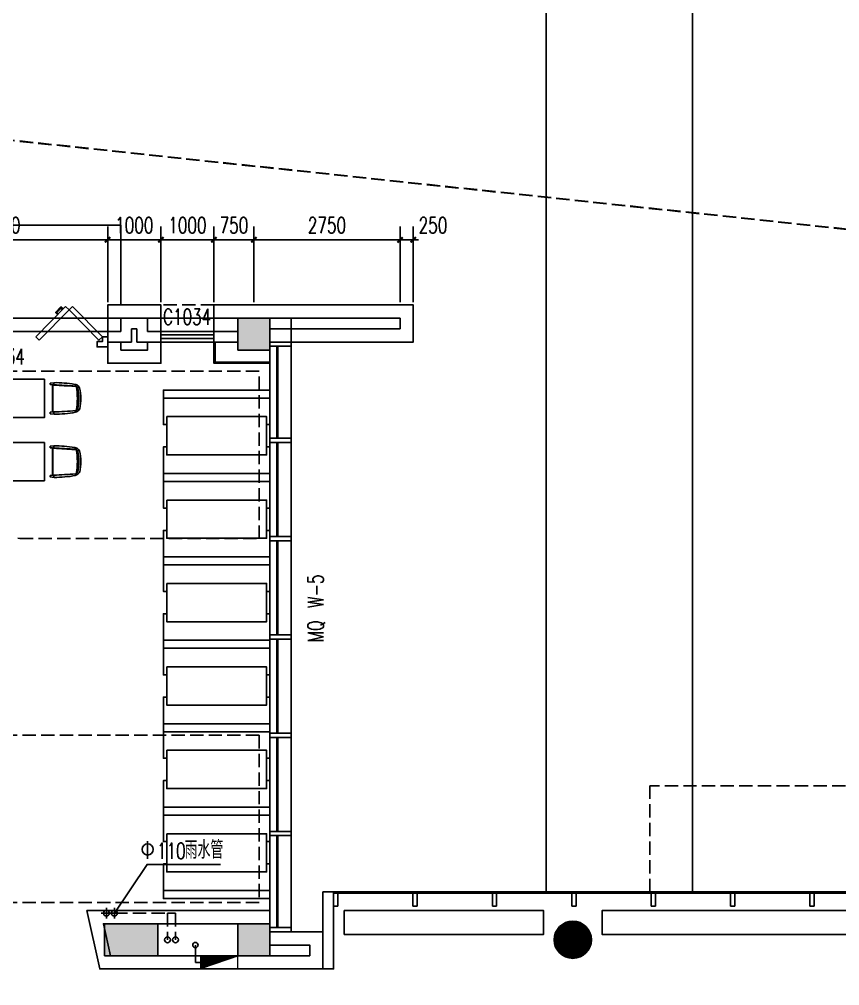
# Model space of a CAD drawing. Header units: inches. Extents: x -97096 to 280004, y -37912 to 97116.
# Drawn here: x -17912 to -2479, y 47436 to 65625 of the extents above; entities that cross this region are included whole.
import ezdxf

# ---------------------------------------------------------------- set-up
doc = ezdxf.new("R2010")
doc.units = ezdxf.units.IN
doc.header["$LTSCALE"] = 1000
doc.header["$MEASUREMENT"] = 0
doc.linetypes.add('DASH', pattern=[0.35, 0.25, -0.1])
for name, color, linetype in [('3T_BAR', 7, 'Continuous'), ('an-furniture', 253, 'Continuous'), ('COLUMN', 2, 'Continuous'), ('CURTWALL', 4, 'Continuous'), ('DIM_SYMB', 3, 'Continuous'), ('PIPE', 3, 'Continuous'), ('PUB_DIM', 3, 'Continuous'), ('PUB_HATCH', 253, 'Continuous'), ('PUB_TEXT', 7, 'Continuous'), ('RAIL', 163, 'Continuous'), ('S-XP', 1, 'Continuous'), ('S-XP-LG', 32, 'Continuous'), ('SEE', 5, 'Continuous'), ('SLAB', 60, 'Continuous'), ('STAIR', 3, 'Continuous'), ('SURFACE', 6, 'Continuous'), ('SURFACE-CEILING', 52, 'Continuous'), ('SURFACE-INT', 62, 'Continuous'), ('WALL', 2, 'Continuous'), ('WINDOW', 4, 'Continuous'), ('WINDOW_TEXT', 7, 'Continuous')]:
    doc.layers.add(name, color=color, linetype=linetype)
doc.layers.add('S-XIAO', color=30, linetype='Continuous', lineweight=5)
doc.styles.add('_TCH_DIM', font='SIMPLEX', dxfattribs={"bigfont": 'GBCBIG'})
doc.styles.add('_TCH_DIM_T3', font='SIMPLEX', dxfattribs={"width": 0.705882, "bigfont": 'GBCBIG'})
doc.styles.add('_TCH_WINDOW', font='SIMPLEX', dxfattribs={"bigfont": 'GBCBIG'})
doc.dimstyles.new('_TCH_ARCH&&100', dxfattribs={"dimtxt": 297.5, "dimasz": 100, "dimexe": 250, "dimexo": 300, "dimgap": 126.25, "dimtad": 1, "dimdec": 0, "dimzin": 0, "dimdsep": 46, "dimtxsty": '_TCH_DIM_T3', "dimblk": 'ARCHTICK', "dimcen": 0.09, "dimclrt": 7, "dimazin": 2, "dimtfac": 1, "dimtdec": 0, "dimtix": 1, "dimtmove": 2, "dimatfit": 3, "dimfxl": 1, "dimtolj": 1, "dimtzin": 0, "dimarcsym": 0})

# ---------------------------------------------------------------- blocks, each defined once
blk = doc.blocks.new('A$C08252DC2')
at = {"layer": 'an-furniture'}
for points in [[(-288, 42), (-262, 42), (-256, 0), (256, 0), (262, 42), (288, 42), (297, -36, -0.045162), (262, -431, -0.189794), (198, -513, -0.123647), (-200, -512, -0.058863), (-236, -484, -0.18906), (-264, -423, -0.048279), (-296, -24), (-288, 42)], [(256, -5), (-256, -5), (-254, -7, -0.037702), (-251, -29, -0.000554), (-228, -417, -0.037328), (-229, -445, -4.064495)], [(-254, -24, 0.013306), (-231, -435, 0.333077), (-194, -476)], [(194, -476, 0.332939), (231, -435, 0.013306), (254, -24)], [(254, -24, -0.013306), (231, -435, -0.333077), (194, -476)]]:
    blk.add_lwpolyline(points, format="xyb", dxfattribs=at)
for points in [[(-256, 0), (-254, -24)], [(256, 0), (254, -24)], [(-296, -24), (-254, -24)], [(296, -24), (254, -24)]]:
    blk.add_lwpolyline(points, dxfattribs=at)
for centre, radius, start, end in [((0, 824), 1293, 259.8763, 280.1182), ((0, 824), 1302, 260.2198, 279.7742), ((0, 336), 835, 256.5336, 283.4594)]:
    blk.add_arc(centre, radius, start, end, dxfattribs=at)
blk = doc.blocks.new('xiao1')
at = {"layer": 'S-XIAO', "linetype": 'Continuous'}
h = blk.add_hatch(dxfattribs=at)
h.set_pattern_fill('ANSI31', color=256, scale=10, angle=50.7991, style=0)
h.set_pattern_definition([(303.65423114, (388979.3095, -60193.9407), (1.0404963449, 0.692724589), [])])
h.paths.add_polyline_path([(-347652, 932668), (-346952, 932668), (-346952, 932908)])
blk.add_lwpolyline([(-347652, 932668), (-346952, 932668), (-346952, 932908), (-347652, 932908)], close=True, dxfattribs=at)
at = {"layer": 'S-XP'}
for p, q in [((-346952, 932788), (-346852, 932788)), ((-346852, 932788), (-346852, 932458))]:
    blk.add_line(p, q, dxfattribs=at)
at = {"layer": 'S-XP', "linetype": 'Continuous', "ltscale": 2}
blk.add_line((-346852, 932458), (-346852, 932788), dxfattribs=at)
at = {"layer": 'S-XP-LG'}
blk.add_circle((-346852, 932458), 50, dxfattribs=at)
blk = doc.blocks.new('PIPE-110')
for p, q in [((86987.5, -205523.5), (87187.5, -205523.5)), ((87087.5, -205623.5), (87087.5, -205423.5))]:
    blk.add_line(p, q)
blk.add_circle((87087.5, -205523.5), 55)
blk = doc.blocks.new('PIPE-12F')
at = {"layer": 'DIM_SYMB'}
blk.add_lwpolyline([(27810, -195994), (26427, -195994), (25812, -196913)], dxfattribs=at)
blk.add_lwpolyline([(25812, -196913, 1), (25812, -196913, 1)], format="xyb", close=True, dxfattribs=at)
at = {"layer": 'PUB_TEXT'}
blk.add_line((26438, -195556), (26438, -195889), dxfattribs=at)
blk.add_circle((26438, -195714), 105, dxfattribs=at)
at = {"layer": 'PIPE', "rotation": 179.999999999999}
for p in [(112749, -402437), (112899, -402437)]:
    blk.add_blockref('PIPE-110', p, dxfattribs=at)
at = {"layer": 'PUB_TEXT', "style": '_TCH_DIM'}
blk.add_text('雨水管', height=337.6, dxfattribs=at).set_placement((27133, -195889))
at = {"layer": 'PUB_TEXT', "style": '_TCH_DIM', "width": 0.705882}
blk.add_text('110', height=297.5, dxfattribs=at).set_placement((26613, -195889))
blk = doc.blocks.new('_ArchTick')
at = {"color": 0, "linetype": 'ByBlock', "const_width": 0.4}
blk.add_lwpolyline([(-0.5, -0.5), (0.5, 0.5)], dxfattribs=at)
blk = doc.blocks.new('*D401')
at = {"layer": 'Defpoints', "color": 0, "transparency": 16777216}
for p in [(-16250, 61475), (-20250, 60000), (-16250, 60000)]:
    blk.add_point(p, dxfattribs=at)
at = {"layer": 'PUB_DIM', "color": 0, "lineweight": -2, "transparency": 16777216}
for p, q in [((-20250, 60300), (-20250, 61725)), ((-16250, 60300), (-16250, 61725)), ((-20250, 61475), (-16250, 61475))]:
    blk.add_line(p, q, dxfattribs=at)
at = {"layer": 'PUB_DIM', "color": 0, "lineweight": -2, "transparency": 16777216, "xscale": 100, "yscale": 100, "zscale": 100, "rotation": 180}
blk.add_blockref('_ArchTick', (-20250, 61475), dxfattribs=at)
at = {"layer": 'PUB_DIM', "color": 0, "lineweight": -2, "transparency": 16777216, "xscale": 100, "yscale": 100, "zscale": 100}
blk.add_blockref('_ArchTick', (-16250, 61475), dxfattribs=at)
at = {"layer": 'PUB_DIM', "color": 7, "transparency": 16777216, "insert": (-18250, 61750), "char_height": 297.5, "attachment_point": 5, "style": '_TCH_DIM_T3'}
blk.add_mtext('\\A1;4000', dxfattribs=at)
blk = doc.blocks.new('*D402')
at = {"layer": 'Defpoints', "color": 0, "transparency": 16777216}
for p in [(-15250, 61475), (-16250, 60000), (-15250, 60000)]:
    blk.add_point(p, dxfattribs=at)
at = {"layer": 'PUB_DIM', "color": 0, "lineweight": -2, "transparency": 16777216}
for p, q in [((-16250, 60300), (-16250, 61725)), ((-15250, 60300), (-15250, 61725)), ((-16250, 61475), (-15250, 61475))]:
    blk.add_line(p, q, dxfattribs=at)
at = {"layer": 'PUB_DIM', "color": 0, "lineweight": -2, "transparency": 16777216, "xscale": 100, "yscale": 100, "zscale": 100, "rotation": 180}
blk.add_blockref('_ArchTick', (-16250, 61475), dxfattribs=at)
at = {"layer": 'PUB_DIM', "color": 0, "lineweight": -2, "transparency": 16777216, "xscale": 100, "yscale": 100, "zscale": 100}
blk.add_blockref('_ArchTick', (-15250, 61475), dxfattribs=at)
at = {"layer": 'PUB_DIM', "color": 7, "transparency": 16777216, "insert": (-15750, 61750), "char_height": 297.5, "attachment_point": 5, "style": '_TCH_DIM_T3'}
blk.add_mtext('\\A1;1000', dxfattribs=at)
blk = doc.blocks.new('*D403')
at = {"layer": 'Defpoints', "color": 0, "transparency": 16777216}
for p in [(-14250, 61475), (-15250, 60000), (-14250, 60000)]:
    blk.add_point(p, dxfattribs=at)
at = {"layer": 'PUB_DIM', "color": 0, "lineweight": -2, "transparency": 16777216}
for p, q in [((-15250, 60300), (-15250, 61725)), ((-14250, 60300), (-14250, 61725)), ((-15250, 61475), (-14250, 61475))]:
    blk.add_line(p, q, dxfattribs=at)
at = {"layer": 'PUB_DIM', "color": 0, "lineweight": -2, "transparency": 16777216, "xscale": 100, "yscale": 100, "zscale": 100, "rotation": 180}
blk.add_blockref('_ArchTick', (-15250, 61475), dxfattribs=at)
at = {"layer": 'PUB_DIM', "color": 0, "lineweight": -2, "transparency": 16777216, "xscale": 100, "yscale": 100, "zscale": 100}
blk.add_blockref('_ArchTick', (-14250, 61475), dxfattribs=at)
at = {"layer": 'PUB_DIM', "color": 7, "transparency": 16777216, "insert": (-14750, 61750), "char_height": 297.5, "attachment_point": 5, "style": '_TCH_DIM_T3'}
blk.add_mtext('\\A1;1000', dxfattribs=at)
blk = doc.blocks.new('*D404')
at = {"layer": 'Defpoints', "color": 0, "transparency": 16777216}
for p in [(-13500, 61475), (-14250, 60000), (-13500, 60000)]:
    blk.add_point(p, dxfattribs=at)
at = {"layer": 'PUB_DIM', "color": 0, "lineweight": -2, "transparency": 16777216}
for p, q in [((-14250, 60300), (-14250, 61725)), ((-13500, 60300), (-13500, 61725)), ((-14250, 61475), (-14350, 61475)), ((-14250, 61475), (-13500, 61475)), ((-13500, 61475), (-13400, 61475))]:
    blk.add_line(p, q, dxfattribs=at)
at = {"layer": 'PUB_DIM', "color": 0, "lineweight": -2, "transparency": 16777216, "xscale": 100, "yscale": 100, "zscale": 100}
blk.add_blockref('_ArchTick', (-14250, 61475), dxfattribs=at)
at = {"layer": 'PUB_DIM', "color": 0, "lineweight": -2, "transparency": 16777216, "xscale": 100, "yscale": 100, "zscale": 100, "rotation": 180}
blk.add_blockref('_ArchTick', (-13500, 61475), dxfattribs=at)
at = {"layer": 'PUB_DIM', "color": 7, "transparency": 16777216, "insert": (-13875, 61750), "char_height": 297.5, "attachment_point": 5, "style": '_TCH_DIM_T3'}
blk.add_mtext('\\A1;750', dxfattribs=at)
blk = doc.blocks.new('*D405')
at = {"layer": 'Defpoints', "color": 0, "transparency": 16777216}
for p in [(-10750, 61475), (-13500, 60000), (-10750, 60000)]:
    blk.add_point(p, dxfattribs=at)
at = {"layer": 'PUB_DIM', "color": 0, "lineweight": -2, "transparency": 16777216}
for p, q in [((-13500, 60300), (-13500, 61725)), ((-10750, 60300), (-10750, 61725)), ((-13500, 61475), (-10750, 61475))]:
    blk.add_line(p, q, dxfattribs=at)
at = {"layer": 'PUB_DIM', "color": 0, "lineweight": -2, "transparency": 16777216, "xscale": 100, "yscale": 100, "zscale": 100, "rotation": 180}
blk.add_blockref('_ArchTick', (-13500, 61475), dxfattribs=at)
at = {"layer": 'PUB_DIM', "color": 0, "lineweight": -2, "transparency": 16777216, "xscale": 100, "yscale": 100, "zscale": 100}
blk.add_blockref('_ArchTick', (-10750, 61475), dxfattribs=at)
at = {"layer": 'PUB_DIM', "color": 7, "transparency": 16777216, "insert": (-12125, 61750), "char_height": 297.5, "attachment_point": 5, "style": '_TCH_DIM_T3'}
blk.add_mtext('\\A1;2750', dxfattribs=at)
blk = doc.blocks.new('*D406')
at = {"layer": 'Defpoints', "color": 0, "transparency": 16777216}
for p in [(-10500, 61475), (-10750, 60000), (-10500, 60000)]:
    blk.add_point(p, dxfattribs=at)
at = {"layer": 'PUB_DIM', "color": 0, "lineweight": -2, "transparency": 16777216}
for p, q in [((-10750, 60300), (-10750, 61725)), ((-10500, 60300), (-10500, 61725)), ((-10750, 61475), (-10850, 61475)), ((-10750, 61475), (-10500, 61475)), ((-10500, 61475), (-10400, 61475))]:
    blk.add_line(p, q, dxfattribs=at)
at = {"layer": 'PUB_DIM', "color": 0, "lineweight": -2, "transparency": 16777216, "xscale": 100, "yscale": 100, "zscale": 100}
blk.add_blockref('_ArchTick', (-10750, 61475), dxfattribs=at)
at = {"layer": 'PUB_DIM', "color": 0, "lineweight": -2, "transparency": 16777216, "xscale": 100, "yscale": 100, "zscale": 100, "rotation": 180}
blk.add_blockref('_ArchTick', (-10500, 61475), dxfattribs=at)
at = {"layer": 'PUB_DIM', "color": 7, "transparency": 16777216, "insert": (-10130, 61750), "char_height": 297.5, "attachment_point": 5, "style": '_TCH_DIM_T3'}
blk.add_mtext('\\A1;250', dxfattribs=at)
blk = doc.blocks.new('_FZH')
blk.add_lwpolyline([(-0.5, -0.5), (0.5, -0.5), (0.5, 0.5), (-0.5, 0.5)], close=True)
at = {"layer": 'PUB_HATCH'}
blk.add_solid([(-0.5, -0.5), (0.5, -0.5), (-0.5, 0.5), (0.5, 0.5)], dxfattribs=at)
blk = doc.blocks.new('_YZH')
blk.add_circle((0, 0), 0.5)
at = {"layer": 'PUB_HATCH', "const_width": 0.5}
blk.add_lwpolyline([(-0.25, 0, 1), (0.25, 0, 1)], format="xyb", close=True, dxfattribs=at)
blk = doc.blocks.new('$DorLib2D$00000034')
for p, q in [((-0.3348, 0.1427), (-0.475, 0)), ((-0.3348, 0.1427), (-0.3182, 0.1263)), ((-0.3015, 0.1427), (-0.3182, 0.1263)), ((-0.3015, 0.1427), (-0.1614, 0)), ((0.3015, 0.1427), (0.1614, 0)), ((0.3015, 0.1427), (0.3182, 0.1263)), ((0.3348, 0.1427), (0.3182, 0.1263)), ((0.3348, 0.1427), (0.475, 0)), ((-0.3182, 0.1263), (-0.4584, -0.0164)), ((-0.3182, 0.1263), (-0.178, -0.0164)), ((0.3182, 0.1263), (0.178, -0.0164)), ((0.3182, 0.1263), (0.4584, -0.0164)), ((-0.5, -0.048), (-0.5, 0)), ((-0.4584, -0.0164), (-0.475, 0)), ((-0.178, -0.0164), (-0.1614, 0)), ((0.178, -0.0164), (0.1614, 0)), ((0.4584, -0.0164), (0.475, 0)), ((0.5, -0.048), (0.5, 0))]:
    blk.add_line(p, q)
for points in [[(-0.2899, 0.1308), (-0.2804, 0.1401), (-0.255, 0.1143), (-0.2645, 0.1049)], [(0.2899, 0.1308), (0.2804, 0.1401), (0.255, 0.1143), (0.2645, 0.1049)], [(-0.2866, 0.1275), (-0.2804, 0.1335), (-0.2616, 0.1144), (-0.2678, 0.1083)], [(0.2866, 0.1275), (0.2804, 0.1335), (0.2616, 0.1144), (0.2678, 0.1083)], [(-0.5, 0), (-0.475, 0), (-0.475, -0.023), (-0.45, -0.023), (-0.45, -0.048), (-0.5, -0.048)], [(0.5, 0), (0.475, 0), (0.475, -0.023), (0.45, -0.023), (0.45, -0.048), (0.5, -0.048)]]:
    blk.add_lwpolyline(points)
blk = doc.blocks.new('$TCHSYS$WIN2D')
for p, q in [((-0.5, 0.5), (0.5, 0.5)), ((-0.5, 0.5), (-0.5, -0.5)), ((0.5, 0.5), (0.5, -0.5)), ((0.5, 0.167), (-0.5, 0.167)), ((0.5, -0.167), (-0.5, -0.167)), ((-0.5, -0.5), (0.5, -0.5))]:
    blk.add_line(p, q)

msp = doc.modelspace()

# ---------------------------------------------------------------- linework, layer by layer
at = {"layer": '3T_BAR'}
for p, q in [((-13200, 59550), (-13200, 59470)), ((-12800, 59550), (-13200, 59550)), ((-12800, 59470), (-12800, 59550)), ((-13200, 59470), (-12800, 59470)), ((-13200, 57740), (-13200, 57660)), ((-12800, 57740), (-13200, 57740)), ((-13200, 57660), (-12800, 57660)), ((-12800, 57660), (-12800, 57740)), ((-13200, 55890), (-13200, 55810)), ((-12800, 55890), (-13200, 55890)), ((-12800, 55810), (-12800, 55890)), ((-13200, 55810), (-12800, 55810)), ((-13200, 54040), (-13200, 53960)), ((-12800, 54040), (-13200, 54040)), ((-12800, 53960), (-12800, 54040)), ((-13200, 53960), (-12800, 53960)), ((-13200, 52190), (-13200, 52110)), ((-12800, 52190), (-13200, 52190)), ((-13200, 52110), (-12800, 52110)), ((-12800, 52110), (-12800, 52190)), ((-13200, 50340), (-13200, 50260)), ((-12800, 50340), (-13200, 50340)), ((-13200, 50260), (-12800, 50260)), ((-12800, 50260), (-12800, 50340)), ((-11920, 49180), (-12000, 49180)), ((-12000, 49180), (-12000, 48930)), ((-11920, 48930), (-11920, 49180)), ((-10426.3, 49180), (-10506.3, 49180)), ((-10506.3, 49180), (-10506.3, 48930)), ((-10426.3, 48930), (-10426.3, 49180)), ((-8932.7, 49180), (-9012.7, 49180)), ((-9012.7, 49180), (-9012.7, 48930)), ((-8932.7, 48930), (-8932.7, 49180)), ((-7439, 49180), (-7519, 49180)), ((-7519, 49180), (-7519, 48930)), ((-7439, 48930), (-7439, 49180)), ((-5945.3, 49180), (-6025.3, 49180)), ((-6025.3, 49180), (-6025.3, 48930)), ((-5945.3, 48930), (-5945.3, 49180)), ((-4451.7, 49180), (-4531.7, 49180)), ((-4531.7, 49180), (-4531.7, 48930)), ((-4451.7, 48930), (-4451.7, 49180)), ((-2958, 49180), (-3038, 49180)), ((-3038, 49180), (-3038, 48930)), ((-2958, 48930), (-2958, 49180)), ((-12000, 48930), (-11920, 48930)), ((-10506.3, 48930), (-10426.3, 48930)), ((-9012.7, 48930), (-8932.7, 48930)), ((-7519, 48930), (-7439, 48930)), ((-6025.3, 48930), (-5945.3, 48930)), ((-4531.7, 48930), (-4451.7, 48930)), ((-3038, 48930), (-2958, 48930)), ((-13200, 48530), (-13200, 48450)), ((-12800, 48530), (-13200, 48530)), ((-13200, 48450), (-12800, 48450)), ((-12800, 48450), (-12800, 48530))]:
    msp.add_line(p, q, dxfattribs=at)
at = {"layer": 'an-furniture'}
for p, q in [((-15200, 58496.5), (-13200, 58496.5)), ((-15200, 49226.5), (-13200, 49226.5))]:
    msp.add_line(p, q, dxfattribs=at)
for points in [[(-17440, 58850), (-17440, 58130), (-18160, 58130), (-18160, 58850)], [(-15140, 58146.5), (-13260, 58146.5), (-13260, 57426.5), (-15140, 57426.5)], [(-17440, 57660.3), (-17440, 56940.3), (-18160, 56940.3), (-18160, 57660.3)], [(-15140, 56576.5), (-13260, 56576.5), (-13260, 55856.5), (-15140, 55856.5)], [(-15140, 55006.5), (-13260, 55006.5), (-13260, 54286.5), (-15140, 54286.5)], [(-15140, 53436.5), (-13260, 53436.5), (-13260, 52716.5), (-15140, 52716.5)], [(-15140, 51866.5), (-13260, 51866.5), (-13260, 51146.5), (-15140, 51146.5)], [(-15140, 50296.5), (-13260, 50296.5), (-13260, 49576.5), (-15140, 49576.5)], [(-11800, 48850), (-8049.7, 48850), (-8049.7, 48400), (-11800, 48400)], [(6950, 48850), (-6950.3, 48850), (-6950.3, 48400), (6950, 48400)]]:
    msp.add_lwpolyline(points, close=True, dxfattribs=at)
for points in [[(-13260, 57996.5), (-13200, 57996.5), (-13200, 58646.5), (-15200, 58646.5), (-15200, 57996.5), (-15140, 57996.5)], [(-13260, 57576.5), (-13200, 57576.5), (-13200, 56926.5), (-15200, 56926.5), (-15200, 57576.5), (-15140, 57576.5)], [(-13260, 56426.5), (-13200, 56426.5), (-13200, 57076.5), (-15200, 57076.5), (-15200, 56426.5), (-15140, 56426.5)], [(-13260, 56006.5), (-13200, 56006.5), (-13200, 55356.5), (-15200, 55356.5), (-15200, 56006.5), (-15140, 56006.5)], [(-13260, 54856.5), (-13200, 54856.5), (-13200, 55506.5), (-15200, 55506.5), (-15200, 54856.5), (-15140, 54856.5)], [(-13260, 54436.5), (-13200, 54436.5), (-13200, 53786.5), (-15200, 53786.5), (-15200, 54436.5), (-15140, 54436.5)], [(-13260, 53286.5), (-13200, 53286.5), (-13200, 53936.5), (-15200, 53936.5), (-15200, 53286.5), (-15140, 53286.5)], [(-13260, 52866.5), (-13200, 52866.5), (-13200, 52216.5), (-15200, 52216.5), (-15200, 52866.5), (-15140, 52866.5)], [(-13260, 51716.5), (-13200, 51716.5), (-13200, 52366.5), (-15200, 52366.5), (-15200, 51716.5), (-15140, 51716.5)], [(-13260, 51296.5), (-13200, 51296.5), (-13200, 50646.5), (-15200, 50646.5), (-15200, 51296.5), (-15140, 51296.5)], [(-13260, 50146.5), (-13200, 50146.5), (-13200, 50796.5), (-15200, 50796.5), (-15200, 50146.5), (-15140, 50146.5)], [(-13260, 49726.5), (-13200, 49726.5), (-13200, 49076.5), (-15200, 49076.5), (-15200, 49726.5), (-15140, 49726.5)]]:
    msp.add_lwpolyline(points, dxfattribs=at)
at = {"layer": 'CURTWALL'}
for p, q in [((-13200, 59470), (-13200, 48530)), ((-13070, 59470), (-13070, 57740)), ((-13050, 59470), (-13050, 57740)), ((-13070, 57660), (-13070, 55890)), ((-13050, 57660), (-13050, 55890)), ((-13070, 55810), (-13070, 54040)), ((-13050, 55810), (-13050, 54040)), ((-13070, 53960), (-13070, 52190)), ((-13050, 53960), (-13050, 52190)), ((-13070, 52110), (-13070, 50340)), ((-13050, 52110), (-13050, 50340)), ((-13070, 50260), (-13070, 48530)), ((-13050, 50260), (-13050, 48530)), ((-11920, 49200), (-10506.3, 49200)), ((-11920, 49180), (-10506.3, 49180)), ((-10426.3, 49200), (-9012.7, 49200)), ((-10426.3, 49180), (-9012.7, 49180)), ((-8932.7, 49200), (-7519, 49200)), ((-8932.7, 49180), (-7519, 49180)), ((-7439, 49200), (-6025.3, 49200)), ((-7439, 49180), (-6025.3, 49180)), ((-5945.3, 49200), (-4531.7, 49200)), ((-5945.3, 49180), (-4531.7, 49180)), ((-4451.7, 49200), (-3038, 49200)), ((-4451.7, 49180), (-3038, 49180)), ((-2958, 49200), (-1544.3, 49200)), ((-2958, 49180), (-1544.3, 49180))]:
    msp.add_line(p, q, dxfattribs=at)
at = {"layer": 'PIPE', "linetype": 'DASH'}
for points in [[(-16124.6, 48800), (-15124.6, 48800), (-15124.6, 48300)], [(-15124.6, 48800), (-14974.6, 48800), (-14974.6, 48300)]]:
    msp.add_lwpolyline(points, dxfattribs=at)
at = {"layer": 'PIPE'}
for centre in [(-15124.6, 48300), (-14974.6, 48300)]:
    msp.add_circle(centre, 55, dxfattribs=at)
at = {"layer": 'RAIL'}
for points in [[(-8000, 49199.9), (-8000, 86737.9)], [(-5249.7, 86737.9), (-5249.7, 49199.9)]]:
    msp.add_lwpolyline(points, dxfattribs=at)
at = {"layer": 'SEE', "linetype": 'DASH'}
msp.add_line((-14250, 60250), (-15250, 60250), dxfattribs=at)
msp.add_lwpolyline([(-35338.6, 60250), (-36348.6, 65300), (10567.9, 60302.5)], dxfattribs=at)
at = {"layer": 'SEE'}
msp.add_lwpolyline([(-16000.1, 60250), (-16000.1, 61750.1), (-29450, 61750.1), (-29450, 60250)], dxfattribs=at)
at = {"layer": 'SLAB'}
msp.add_lwpolyline([(10489, 49200), (-12200, 49200), (-12200, 48450), (-12800, 48450), (-12800, 60000), (-45700, 60000), (-45700, 48000), (-24250, 48000), (-24250, 42000), (-54700, 42000), (-54700, 30000), (-16750, 30000), (-16750, 24000)], dxfattribs=at)
at = {"layer": 'STAIR', "linetype": 'DASH'}
msp.add_lwpolyline([(-36348.6, 65292.5), (10566.4, 60295.1)], dxfattribs=at)
at = {"layer": 'SURFACE'}
for points in [[(-16250, 59750), (-16250, 60250), (-15250, 60250), (-15250, 59750)], [(-14250, 59750), (-14250, 60250), (-10500, 60250), (-10500, 59550), (-13200, 59550)]]:
    msp.add_lwpolyline(points, dxfattribs=at)
at = {"layer": 'SURFACE', "linetype": 'DASH'}
msp.add_lwpolyline([(6030, 49200), (6030, 51200), (-6050, 51200), (-6050, 49200)], dxfattribs=at)
at = {"layer": 'SURFACE'}
msp.add_lwpolyline([(-12200, 47749.9), (-12200, 49200), (-12000, 49200), (-12000, 47749.9)], close=True, dxfattribs=at)
at = {"layer": 'SURFACE-CEILING', "linetype": 'DASH'}
msp.add_lwpolyline([(-22400, 56775), (-17900, 55850), (-13400, 55850), (-13400, 59000), (-44650, 59000), (-44650, 55850), (-35900, 55850), (-31400, 54925), (-22400, 56775)], dxfattribs=at)
msp.add_lwpolyline([(-44650, 52150), (-40400, 52150), (-35900, 51225), (-26900, 53075), (-22400, 52150), (-13400, 52150), (-13400, 49000), (-44650, 49000)], close=True, dxfattribs=at)
at = {"layer": 'SURFACE-INT'}
for points in [[(-16250, 59550), (-16250, 59150), (-15250, 59150.1), (-15250, 59550)], [(-16000, 59550), (-16000, 59400), (-15500, 59400.1), (-15500, 59550)], [(-14250, 59550), (-14250, 59150), (-13200, 59150.1)], [(-14230, 59550), (-14230, 59170), (-13200, 59170.1)], [(-13200, 48450), (-12200, 48450), (-12200, 47749.9), (-16400, 47749.9), (-16640.4, 48850), (-13200, 48850), (-13200, 48600)], [(-13200, 48200), (-12450, 48200), (-12450, 47999.9), (-16198.7, 47999.9), (-16329.9, 48600), (-13450, 48600), (-13450, 48600)]]:
    msp.add_lwpolyline(points, dxfattribs=at)
at = {"layer": 'WALL'}
for p, q in [((-16000, 60000), (-16000, 59750)), ((-16000, 60000), (-15500, 60000)), ((-15500, 60000), (-15500, 59750)), ((-13500, 60000), (-13500, 60000)), ((-13350, 60000), (-13350, 60000)), ((-13200, 60000), (-13200, 60000)), ((-13200, 60000), (-10750, 60000)), ((-10750, 60000), (-10750, 59800)), ((-16000, 59750), (-16250, 59750)), ((-16250, 59750), (-16250, 59550)), ((-15800, 59800), (-15800, 59550)), ((-15800, 59800), (-15700, 59800)), ((-15700, 59800), (-15700, 59550)), ((-15250, 59750), (-15500, 59750)), ((-15250, 59550), (-15250, 59750)), ((-13802.8, 59750), (-14250, 59750)), ((-14250, 59750), (-14250, 59550)), ((-13200, 59800), (-10750, 59800)), ((-16250, 59550), (-15800, 59550)), ((-15700, 59550), (-15250, 59550)), ((-14250, 59550), (-13802.8, 59550))]:
    msp.add_line(p, q, dxfattribs=at)
at = {"layer": 'WINDOW'}
msp.add_line((-20250, 59750), (-16250, 59750), dxfattribs=at)

# ---------------------------------------------------------------- block references
at = {"rotation": 180}
msp.add_blockref('xiao1', (-361452.1, 980658.2), dxfattribs=at)
at = {"layer": 'an-furniture', "xscale": -1, "rotation": 90}
for p in [(-17290, 58490), (-17290, 57300.3)]:
    msp.add_blockref('A$C08252DC2', p, dxfattribs=at)
at = {"layer": 'COLUMN', "xscale": 602.8142720687538, "yscale": 599.9999999999127, "zscale": 599.9999999999127, "rotation": 359.9999999999993}
msp.add_blockref('_FZH', (-13501.4, 59700), dxfattribs=at)
at = {"layer": 'COLUMN'}
for name, p, xscale, yscale, zscale in [('_FZH', (-15808.9, 48300), 1000, 600, 600), ('_FZH', (-13500, 48300), 600, 600, 600), ('_YZH', (-7500, 48300), 700, 700, 700)]:
    msp.add_blockref(name, p, dxfattribs=dict(at, xscale=xscale, yscale=yscale, zscale=zscale))
at = {"layer": 'PIPE'}
msp.add_blockref('PIPE-12F', (-41936.4, 245713.5), dxfattribs=at)
at = {"layer": 'WINDOW'}
ref = msp.add_blockref('$DorLib2D$00000034', (-18250, 59650), dxfattribs=dict(at, xscale=4000, yscale=4000, zscale=4000))
ref.add_attrib('A', 'M4034', (-18745, 59126.3), dxfattribs={"layer": 'WINDOW_TEXT', "height": 297.5, "style": '_TCH_WINDOW', "width": 0.705882})
ref = msp.add_blockref('$TCHSYS$WIN2D', (-14750, 59650), dxfattribs=dict(at, xscale=-1000, yscale=-200, zscale=-1000))
ref.add_attrib('A', 'C1034', (-15210, 59876.3), dxfattribs={"layer": 'WINDOW_TEXT', "height": 297.5, "style": '_TCH_WINDOW', "width": 0.705882})

# ---------------------------------------------------------------- texts
at = {"layer": 'WINDOW_TEXT', "style": '_TCH_WINDOW', "width": 0.705882}
for s, p in [('W-5', (-12189.7, 54545.2)), ('MQ', (-12189.7, 53895.2))]:
    msp.add_text(s, height=297.5, rotation=90, dxfattribs=at).set_placement(p)

# ---------------------------------------------------------------- dimensions: what is measured, and where the dimension line sits
at = {"layer": 'PUB_DIM'}
for p1, p2, picture, middle in [((-20250, 60000), (-16250, 60000), '*D401', (-18250, 61749.7)), ((-16250, 60000), (-15250, 60000), '*D402', (-15750, 61749.7)), ((-15250, 60000), (-14250, 60000), '*D403', (-14750, 61749.7)), ((-14250, 60000), (-13500, 60000), '*D404', (-13875, 61749.7)), ((-13500, 60000), (-10750, 60000), '*D405', (-12125, 61749.7))]:
    dim = msp.add_aligned_dim(p1=p1, p2=p2, distance=1474.7, dimstyle='_TCH_ARCH&&100', dxfattribs=at)
    dim.commit()
    dim.dimension.update_dxf_attribs({"geometry": picture, "text_midpoint": middle})
dim = msp.add_linear_dim(base=(-10500, 61474.7), p1=(-10750, 60000), p2=(-10500, 60000), angle=0, dimstyle='_TCH_ARCH&&100', dxfattribs=at)
dim.commit()
dim.dimension.update_dxf_attribs({"geometry": '*D406', "text_midpoint": (-10130, 61749.7), "dimtype": 129})

doc.saveas('drawing.dxf')
